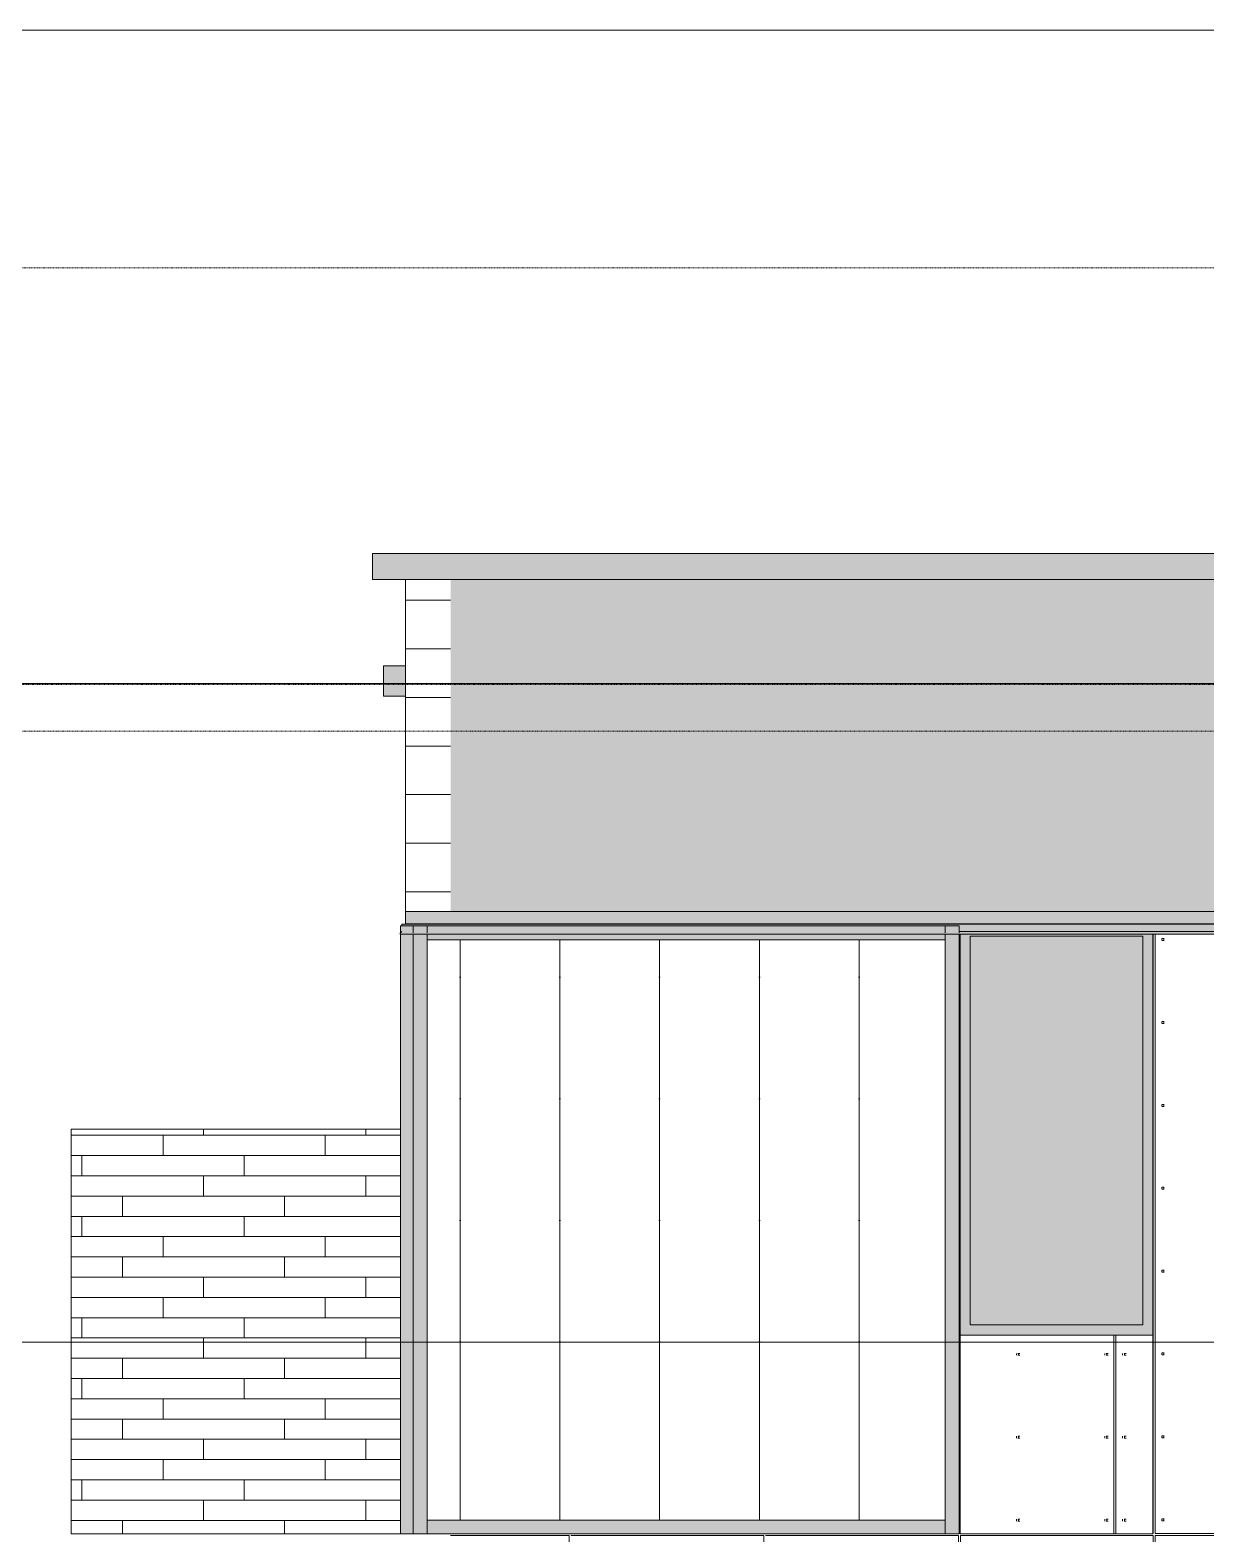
# Model space of a CAD drawing. Header units: inches. Extents: x -4179 to 1631, y -360 to 585.
# Drawn here: x -1068.5 to -836.6, y 230.1 to 527 of the extents above; entities that cross this region are included whole.
import ezdxf

# ---------------------------------------------------------------- set-up
doc = ezdxf.new("R2010")
doc.units = ezdxf.units.IN
doc.header["$MEASUREMENT"] = 0
doc.linetypes.add('Aligning Line 1_8_', pattern=[0.25, 0.125, -0.125])
doc.linetypes.add('Grid Line 1_2_', pattern=[0.875, 0.5, -0.125, 0.125, -0.125])
for name, color, linetype, lineweight in [('0-5', 10, 'Continuous', 5), ('A-FLOR-LEVL-1', 51, 'Grid Line 1_2_', 9), ('A-GENM', 5, 'Continuous', 9), ('A-GLAZ', 151, 'Continuous', 13), ('A-GLAZ-1', 251, 'Continuous', 9), ('A-GLAZ-CWMG', 51, 'Continuous', 9), ('A-WALL', 113, 'Continuous', 13), ('A-WALL-PATT-1', 251, 'Continuous', 9), ('G-ANNO-SYMB', 111, 'Aligning Line 1_8_', 9), ('G-ANNO-SYMB-1', 254, 'Aligning Line 1_8_', 9), ('G-ANNO-SYMB-2', 147, 'Aligning Line 1_8_', 9)]:
    doc.layers.add(name, color=color, linetype=linetype, lineweight=lineweight)
pattern_1 = [(0, (-115.69, 140.604), (-38.4, 76.8), [0.392, -38.007]), (0, (-115.69, 140.996), (-38.4, 76.8), [0.392, -38.007]), (0, (-115.69, 150.204), (-38.4, 76.8), [0.392, -38.007]), (0, (-115.69, 150.596), (-38.4, 76.8), [0.392, -38.007]), (0, (-115.69, 159.804), (-38.4, 76.8), [0.392, -38.007]), (0, (-115.69, 160.196), (-38.4, 76.8), [0.392, -38.007]), (0, (-115.69, 169.404), (-38.4, 76.8), [0.392, -38.007]), (0, (-115.69, 169.796), (-38.4, 76.8), [0.392, -38.007]), (0, (-115.69, 179.004), (-38.4, 76.8), [0.392, -38.007]), (0, (-115.69, 179.396), (-38.4, 76.8), [0.392, -38.007]), (0, (-115.69, 188.604), (-38.4, 76.8), [0.392, -38.007]), (0, (-115.69, 188.996), (-38.4, 76.8), [0.392, -38.007]), (0, (-115.69, 198.204), (-38.4, 76.8), [0.392, -38.007]), (0, (-115.69, 198.596), (-38.4, 76.8), [0.392, -38.007]), (0, (-115.69, 207.804), (-38.4, 76.8), [0.392, -38.007]), (0, (-115.69, 208.196), (-38.4, 76.8), [0.392, -38.007]), (0, (-80.79, 140.604), (-38.4, 76.8), [0.392, -38.007]), (0, (-80.79, 140.996), (-38.4, 76.8), [0.392, -38.007]), (0, (-80.79, 150.204), (-38.4, 76.8), [0.392, -38.007]), (0, (-80.79, 150.596), (-38.4, 76.8), [0.392, -38.007]), (0, (-80.79, 159.804), (-38.4, 76.8), [0.392, -38.007]), (0, (-80.79, 160.196), (-38.4, 76.8), [0.392, -38.007]), (0, (-80.79, 169.404), (-38.4, 76.8), [0.392, -38.007]), (0, (-80.79, 169.796), (-38.4, 76.8), [0.392, -38.007]), (0, (-80.79, 179.004), (-38.4, 76.8), [0.392, -38.007]), (0, (-80.79, 179.396), (-38.4, 76.8), [0.392, -38.007]), (0, (-80.79, 188.604), (-38.4, 76.8), [0.392, -38.007]), (0, (-80.79, 188.996), (-38.4, 76.8), [0.392, -38.007]), (0, (-80.79, 198.204), (-38.4, 76.8), [0.392, -38.007]), (0, (-80.79, 198.596), (-38.4, 76.8), [0.392, -38.007]), (0, (-80.79, 207.804), (-38.4, 76.8), [0.392, -38.007]), (0, (-80.79, 208.196), (-38.4, 76.8), [0.392, -38.007]), (90, (-117.432, 136), (-38.4, 2e-15), [76.8, 0, 0, 0]), (90, (-117.057, 136), (-38.4, 2e-15), [76.8, 0, 0, 0]), (90, (-115.69, 140.604), (-38.4, 2e-15), [0.392, -76.407]), (90, (-115.69, 150.204), (-38.4, 2e-15), [0.392, -76.407]), (90, (-115.69, 159.804), (-38.4, 2e-15), [0.392, -76.407]), (90, (-115.69, 169.404), (-38.4, 2e-15), [0.392, -76.407]), (90, (-115.69, 179.004), (-38.4, 2e-15), [0.392, -76.407]), (90, (-115.69, 188.604), (-38.4, 2e-15), [0.392, -76.407]), (90, (-115.69, 198.204), (-38.4, 2e-15), [0.392, -76.407]), (90, (-115.69, 207.804), (-38.4, 2e-15), [0.392, -76.407]), (90, (-115.3, 140.604), (-38.4, 2e-15), [0.392, -76.407]), (90, (-115.3, 150.204), (-38.4, 2e-15), [0.392, -76.407]), (90, (-115.3, 159.804), (-38.4, 2e-15), [0.392, -76.407]), (90, (-115.3, 169.404), (-38.4, 2e-15), [0.392, -76.407]), (90, (-115.3, 179.004), (-38.4, 2e-15), [0.392, -76.407]), (90, (-115.3, 188.604), (-38.4, 2e-15), [0.392, -76.407]), (90, (-115.3, 198.204), (-38.4, 2e-15), [0.392, -76.407]), (90, (-115.3, 207.804), (-38.4, 2e-15), [0.392, -76.407]), (90, (-80.79, 140.604), (-38.4, 2e-15), [0.392, -76.407]), (90, (-80.79, 150.204), (-38.4, 2e-15), [0.392, -76.407]), (90, (-80.79, 159.804), (-38.4, 2e-15), [0.392, -76.407]), (90, (-80.79, 169.404), (-38.4, 2e-15), [0.392, -76.407]), (90, (-80.79, 179.004), (-38.4, 2e-15), [0.392, -76.407]), (90, (-80.79, 188.604), (-38.4, 2e-15), [0.392, -76.407]), (90, (-80.79, 198.204), (-38.4, 2e-15), [0.392, -76.407]), (90, (-80.79, 207.804), (-38.4, 2e-15), [0.392, -76.407]), (90, (-80.4, 140.604), (-38.4, 2e-15), [0.392, -76.407]), (90, (-80.4, 150.204), (-38.4, 2e-15), [0.392, -76.407]), (90, (-80.4, 159.804), (-38.4, 2e-15), [0.392, -76.407]), (90, (-80.4, 169.404), (-38.4, 2e-15), [0.392, -76.407]), (90, (-80.4, 179.004), (-38.4, 2e-15), [0.392, -76.407]), (90, (-80.4, 188.604), (-38.4, 2e-15), [0.392, -76.407]), (90, (-80.4, 198.204), (-38.4, 2e-15), [0.392, -76.407]), (90, (-80.4, 207.804), (-38.4, 2e-15), [0.392, -76.407]), (180, (-79.03, 136), (-38.4, 76.8), [38.025, -0.375]), (180, (-79.03, 145.6), (-38.4, 76.8), [38.025, -0.375]), (180, (-79.03, 155.2), (-38.4, 76.8), [38.025, -0.375]), (180, (-79.03, 164.8), (-38.4, 76.8), [38.025, -0.375]), (180, (-79.03, 174.4), (-38.4, 76.8), [38.025, -0.375]), (180, (-79.03, 184), (-38.4, 76.8), [38.025, -0.375]), (180, (-79.03, 193.6), (-38.4, 76.8), [38.025, -0.375]), (180, (-79.03, 203.2), (-38.4, 76.8), [38.025, -0.375])]

# ---------------------------------------------------------------- blocks, each defined once
blk = doc.blocks.new('CTR - 2nd Phase_rvt-2-BUILDING ELEVATION - SOUTH')
at = {"layer": 'A-FLOR-LEVL-1'}
for p, q in [((9609.49, 398), (12558.48, 398)), ((9609.49, 268), (12558.48, 268))]:
    blk.add_line(p, q, dxfattribs=at)
at = {"layer": 'G-ANNO-SYMB-1'}
for p, q in [((12461.78, 526.95), (9706.24, 526.95)), ((12461.78, 388.59), (9706.24, 388.59))]:
    blk.add_line(p, q, dxfattribs=at)
blk = doc.blocks.new('CTR - 1st Phase - Common Walls_rvt-2-BUILDING ELEVATION - SOUTH')
at = {"layer": 'A-FLOR-LEVL-1'}
for p, q in [((9609.49, 398), (12558.48, 398)), ((9609.49, 268), (12558.48, 268))]:
    blk.add_line(p, q, dxfattribs=at)
at = {"layer": 'G-ANNO-SYMB-2'}
for p, q in [((12363.34, 526.95), (9706.24, 526.95)), ((12428.12, 526.95), (9706.24, 526.95)), ((12461.73, 526.95), (9706.24, 526.95)), ((12461.78, 480), (9706.24, 480))]:
    blk.add_line(p, q, dxfattribs=at)
blk = doc.blocks.new('CTR - 1st Phase -Stairs _ Elevators_rvt-2-BUILDING ELEVATION - SOUTH')
at = {"layer": 'A-FLOR-LEVL-1'}
for p, q in [((9609.49, 398), (12558.48, 398)), ((9609.49, 268), (12558.48, 268))]:
    blk.add_line(p, q, dxfattribs=at)
at = {"layer": 'G-ANNO-SYMB-2'}
blk.add_line((12461.73, 526.95), (9706.24, 526.95), dxfattribs=at)
blk = doc.blocks.new('Basic Wall _ EXT - FIBER CEMENT - LARGE - ___-2162460-BUILDING ELEVATION - SOUTH')
at = {"layer": 'A-WALL'}
for points in [[(9979.41, 350.46), (10851.76, 350.5), (10851.39, 350.53), (9980.16, 350.53)], [(10396.4, 349.02), (10742.19, 349.02), (10742.19, 350.12), (10852.17, 350.12), (10852.17, 350.46), (9979.41, 350.46), (9979.41, 350.12), (10089.39, 350.12), (10089.39, 349.02), (10395.12, 349.02)], [(10438.18, 350.53), (10851.42, 350.53), (10851.39, 353), (9980.16, 353), (9980.16, 350.53), (10395.12, 350.53)], [(10437.18, 348.55), (10852.47, 348.59), (10852.45, 348.68), (9979.11, 348.64), (9979.14, 348.55), (10436.75, 348.55)], [(10852.33, 348.68), (10852.45, 348.68), (10852.39, 348.76), (10742.19, 348.76), (10742.19, 349.02), (10089.39, 349.02), (10089.39, 348.76), (9981.69, 348.76), (9981.69, 348.98), (9979.38, 348.98), (9979.13, 348.68), (10851.45, 348.68)]]:
    blk.add_hatch(color=256, dxfattribs=at).paths.add_polyline_path(points, flags=0)
for p, q in [((9979.41, 350.46), (9980.16, 350.53)), ((9979.41, 350.12), (9979.41, 350.46)), ((9979.41, 350.46), (10852.17, 350.46)), ((9980.16, 350.53), (9980.16, 353)), ((9980.16, 353), (10851.42, 353)), ((9980.16, 350.53), (10851.42, 350.53)), ((9979.13, 348.68), (9979.41, 349.02)), ((9979.16, 348.53), (9979.14, 348.55)), ((9979.22, 348.51), (10852.36, 348.51)), ((10089.39, 349.02), (10742.19, 349.02))]:
    blk.add_line(p, q, dxfattribs=at)
at = {"layer": 'A-WALL', "flags": 128}
for points in [[(9979.14, 348.55), (9979.12, 348.57), (9979.11, 348.59), (9979.11, 348.61), (9979.11, 348.64), (9979.11, 348.66), (9979.13, 348.68)], [(9979.23, 348.51), (9979.21, 348.51), (9979.18, 348.52), (9979.16, 348.53)]]:
    blk.add_lwpolyline(points, dxfattribs=at)
blk = doc.blocks.new('Basic Wall _ EXT - FIBER CEMENT - SMALL - ___-2145934-BUILDING ELEVATION - SOUTH')
at = {"layer": 'A-WALL'}
blk.add_hatch(color=256, dxfattribs=at).paths.add_polyline_path([(10416.65, 418.54), (10857.95, 418.54), (10857.95, 423.66), (9973.63, 423.66), (9973.63, 418.54), (10411.27, 418.54)], flags=0)
for p, q in [((9973.63, 418.54), (9973.63, 423.66)), ((9973.63, 423.66), (10857.95, 423.66)), ((9973.63, 418.54), (10857.95, 418.54))]:
    blk.add_line(p, q, dxfattribs=at)
blk = doc.blocks.new('Basic Wall _ EXT - FIBER CEMENT - LARGE - ___-2162463-BUILDING ELEVATION - SOUTH')
at = {"layer": 'A-WALL'}
for p, q in [((9980.16, 350.53), (9979.41, 350.46)), ((9979.41, 350.46), (9979.41, 350.12)), ((9980.16, 353), (9980.16, 350.53)), ((9979.41, 349.02), (9979.13, 348.68)), ((9979.14, 348.55), (9979.16, 348.53))]:
    blk.add_line(p, q, dxfattribs=at)
at = {"layer": 'A-WALL', "flags": 128}
for points in [[(9979.13, 348.68), (9979.11, 348.66), (9979.11, 348.64), (9979.11, 348.61), (9979.11, 348.59), (9979.12, 348.57), (9979.14, 348.55)], [(9979.16, 348.53), (9979.18, 348.52), (9979.21, 348.51), (9979.23, 348.51)]]:
    blk.add_lwpolyline(points, dxfattribs=at)
blk = doc.blocks.new('Basic Wall _ EXT - FIBER CEMENT - SMALL - ___-2145937-BUILDING ELEVATION - SOUTH')
at = {"layer": 'A-WALL'}
blk.add_line((9973.63, 423.66), (9973.63, 418.54), dxfattribs=at)
blk = doc.blocks.new('Rectangular Mullion - Profile_Polycarbonate_Upper and left-V50-BUILDING ELEVATION - SOUTH')
at = {"layer": 'A-GLAZ-CWMG'}
h = blk.add_hatch(color=256, dxfattribs=at)
h.paths.add_polyline_path([(9981.69, 230.12), (9981.69, 348.51), (9979.19, 348.51), (9979.19, 230.12), (9980.71, 230.12)], flags=0)
h.paths.add_polyline_path([(9979.19, 348.76), (9979.41, 348.98), (9981.69, 349.02), (9981.69, 350.12), (9979.19, 350.12), (9979.19, 348.98)], flags=0)
for p, q in [((9979.19, 350.12), (9981.69, 350.12)), ((9979.19, 348.76), (9979.19, 350.12)), ((9979.19, 230.12), (9979.19, 348.52)), ((9981.69, 230.12), (9979.19, 230.12))]:
    blk.add_line(p, q, dxfattribs=at)
blk = doc.blocks.new('_THE_ WINDOW _ DOOR - Window - 3rd Floor-V55-BUILDING ELEVATION - SOUTH')
at = {"layer": 'A-GLAZ'}
h = blk.add_hatch(color=256, dxfattribs=at)
h.paths.add_polyline_path([(10089.58, 269.37), (10127.6, 269.37), (10127.6, 348.51), (10089.58, 348.51), (10089.58, 343.6)], flags=0)
h.paths.add_polyline_path([(10125.6, 271.37), (10091.58, 271.37), (10091.58, 348.12), (10125.6, 348.12), (10125.6, 343.6)], flags=0)
blk.add_hatch(color=256, dxfattribs=at).paths.add_polyline_path([(10091.58, 271.37), (10125.6, 271.37), (10125.6, 348.12), (10091.58, 348.12), (10091.58, 305.4)], flags=0)
at = {"layer": 'A-GLAZ-1'}
h = blk.add_hatch(dxfattribs=at)
h.set_pattern_fill('FP_87', color=256, style=0, pattern_type=2)
h.set_pattern_definition([(0, (10129.34, 287.55), (-38.4, 120.38), [0.392, -38.007]), (0, (10129.34, 287.95), (-38.4, 120.38), [0.392, -38.007]), (0, (10129.34, 303.91), (-38.4, 120.38), [0.392, -38.007]), (0, (10129.34, 304.3), (-38.4, 120.38), [0.392, -38.007]), (0, (10129.34, 320.27), (-38.4, 120.38), [0.392, -38.007]), (0, (10129.34, 320.66), (-38.4, 120.38), [0.392, -38.007]), (0, (10129.34, 336.62), (-38.4, 120.38), [0.392, -38.007]), (0, (10129.34, 337.02), (-38.4, 120.38), [0.392, -38.007]), (0, (10129.34, 352.98), (-38.4, 120.38), [0.392, -38.007]), (0, (10129.34, 353.38), (-38.4, 120.38), [0.392, -38.007]), (0, (10129.34, 369.34), (-38.4, 120.38), [0.392, -38.007]), (0, (10129.34, 369.73), (-38.4, 120.375), [0.392, -38.007]), (0, (10129.34, 385.7), (-38.4, 120.375), [0.392, -38.007]), (0, (10129.34, 386.09), (-38.4, 120.375), [0.392, -38.007]), (0, (10129.34, 402.05), (-38.4, 120.375), [0.392, -38.007]), (0, (10129.34, 402.45), (-38.4, 120.375), [0.392, -38.007]), (0, (10146.79, 287.55), (-38.4, 120.38), [0.392, -38.007]), (0, (10146.79, 287.95), (-38.4, 120.38), [0.392, -38.007]), (0, (10146.79, 303.91), (-38.4, 120.38), [0.392, -38.007]), (0, (10146.79, 304.3), (-38.4, 120.38), [0.392, -38.007]), (0, (10146.79, 320.27), (-38.4, 120.38), [0.392, -38.007]), (0, (10146.79, 320.66), (-38.4, 120.38), [0.392, -38.007]), (0, (10146.79, 336.62), (-38.4, 120.38), [0.392, -38.007]), (0, (10146.79, 337.02), (-38.4, 120.38), [0.392, -38.007]), (0, (10146.79, 352.98), (-38.4, 120.38), [0.392, -38.007]), (0, (10146.79, 353.38), (-38.4, 120.38), [0.392, -38.007]), (0, (10146.79, 369.34), (-38.4, 120.375), [0.392, -38.007]), (0, (10146.79, 369.73), (-38.4, 120.375), [0.392, -38.007]), (0, (10146.79, 385.7), (-38.4, 120.375), [0.392, -38.007]), (0, (10146.79, 386.09), (-38.4, 120.375), [0.392, -38.007]), (0, (10146.79, 402.05), (-38.4, 120.375), [0.392, -38.007]), (0, (10146.79, 402.45), (-38.4, 120.375), [0.392, -38.007]), (0, (10164.24, 287.55), (-38.4, 120.38), [0.392, -38.007]), (0, (10164.24, 287.95), (-38.4, 120.38), [0.392, -38.007]), (0, (10164.24, 303.91), (-38.4, 120.38), [0.392, -38.007]), (0, (10164.24, 304.3), (-38.4, 120.38), [0.392, -38.007]), (0, (10164.24, 320.27), (-38.4, 120.38), [0.392, -38.007]), (0, (10164.24, 320.66), (-38.4, 120.38), [0.392, -38.007]), (0, (10164.24, 336.62), (-38.4, 120.38), [0.392, -38.007]), (0, (10164.24, 337.02), (-38.4, 120.38), [0.392, -38.007]), (0, (10164.24, 352.98), (-38.4, 120.38), [0.392, -38.007]), (0, (10164.24, 353.38), (-38.4, 120.38), [0.392, -38.007]), (0, (10164.24, 369.34), (-38.4, 120.375), [0.392, -38.007]), (0, (10164.24, 369.73), (-38.4, 120.375), [0.392, -38.007]), (0, (10164.24, 385.7), (-38.4, 120.375), [0.392, -38.007]), (0, (10164.24, 386.09), (-38.4, 120.375), [0.392, -38.007]), (0, (10164.24, 402.05), (-38.4, 120.375), [0.392, -38.007]), (0, (10164.24, 402.45), (-38.4, 120.375), [0.392, -38.007]), (90, (10127.602, 285), (-38.4, 2e-15), [120, -0.375]), (90, (10127.977, 285), (-38.4, 2e-15), [120, -0.375]), (90, (10129.343, 287.554), (-38.4, 2e-15), [0.392, -119.982]), (90, (10129.343, 303.91), (-38.4, 2e-15), [0.392, -119.982]), (90, (10129.343, 320.268), (-38.4, 2e-15), [0.392, -119.982]), (90, (10129.343, 336.625), (-38.4, 2e-15), [0.392, -119.982]), (90, (10129.343, 352.982), (-38.4, 2e-15), [0.392, -119.982]), (90, (10129.343, 369.34), (-38.4, 2e-15), [0.392, -119.982]), (90, (10129.343, 385.697), (-38.4, 2e-15), [0.392, -119.982]), (90, (10129.343, 402.054), (-38.4, 2e-15), [0.392, -119.982]), (90, (10129.736, 287.554), (-38.4, 2e-15), [0.392, -119.982]), (90, (10129.736, 303.91), (-38.4, 2e-15), [0.392, -119.982]), (90, (10129.736, 320.268), (-38.4, 2e-15), [0.392, -119.982]), (90, (10129.736, 336.625), (-38.4, 2e-15), [0.392, -119.982]), (90, (10129.736, 352.982), (-38.4, 2e-15), [0.392, -119.982]), (90, (10129.736, 369.34), (-38.4, 2e-15), [0.392, -119.982]), (90, (10129.736, 385.697), (-38.4, 2e-15), [0.392, -119.982]), (90, (10129.736, 402.054), (-38.4, 2e-15), [0.392, -119.982]), (90, (10146.793, 287.554), (-38.4, 2e-15), [0.392, -119.982]), (90, (10146.793, 303.91), (-38.4, 2e-15), [0.392, -119.982]), (90, (10146.793, 320.268), (-38.4, 2e-15), [0.392, -119.982]), (90, (10146.793, 336.625), (-38.4, 2e-15), [0.392, -119.982]), (90, (10146.793, 352.982), (-38.4, 2e-15), [0.392, -119.982]), (90, (10146.793, 369.34), (-38.4, 2e-15), [0.392, -119.982]), (90, (10146.793, 385.697), (-38.4, 2e-15), [0.392, -119.982]), (90, (10146.793, 402.054), (-38.4, 2e-15), [0.392, -119.982]), (90, (10147.186, 287.554), (-38.4, 2e-15), [0.392, -119.982]), (90, (10147.186, 303.91), (-38.4, 2e-15), [0.392, -119.982]), (90, (10147.186, 320.268), (-38.4, 2e-15), [0.392, -119.982]), (90, (10147.186, 336.625), (-38.4, 2e-15), [0.392, -119.982]), (90, (10147.186, 352.982), (-38.4, 2e-15), [0.392, -119.982]), (90, (10147.186, 369.34), (-38.4, 2e-15), [0.392, -119.982]), (90, (10147.186, 385.697), (-38.4, 2e-15), [0.392, -119.982]), (90, (10147.186, 402.054), (-38.4, 2e-15), [0.392, -119.982]), (90, (10164.243, 287.554), (-38.4, 2e-15), [0.392, -119.982]), (90, (10164.243, 303.91), (-38.4, 2e-15), [0.392, -119.982]), (90, (10164.243, 320.268), (-38.4, 2e-15), [0.392, -119.982]), (90, (10164.243, 336.625), (-38.4, 2e-15), [0.392, -119.982]), (90, (10164.243, 352.982), (-38.4, 2e-15), [0.392, -119.982]), (90, (10164.243, 369.34), (-38.4, 2e-15), [0.392, -119.982]), (90, (10164.243, 385.697), (-38.4, 2e-15), [0.392, -119.982]), (90, (10164.243, 402.054), (-38.4, 2e-15), [0.392, -119.982]), (90, (10164.636, 287.554), (-38.4, 2e-15), [0.392, -119.982]), (90, (10164.636, 303.91), (-38.4, 2e-15), [0.392, -119.982]), (90, (10164.636, 320.268), (-38.4, 2e-15), [0.392, -119.982]), (90, (10164.636, 336.625), (-38.4, 2e-15), [0.392, -119.982]), (90, (10164.636, 352.982), (-38.4, 2e-15), [0.392, -119.982]), (90, (10164.636, 369.34), (-38.4, 2e-15), [0.392, -119.982]), (90, (10164.636, 385.697), (-38.4, 2e-15), [0.392, -119.982]), (90, (10164.636, 402.054), (-38.4, 2e-15), [0.392, -119.982]), (180, (10166, 284.62), (-38.4, 120.38), [38.025, -0.375]), (180, (10166, 285), (-38.4, 120.38), [38.025, -0.375])])
h.paths.add_polyline_path([(10089.58, 230.12), (10127.6, 230.12), (10127.6, 269.37), (10089.58, 269.37), (10089.58, 251.92)], flags=0)
at = {"layer": 'A-GLAZ'}
for p, q in [((10089.58, 348.52), (10089.58, 269.37)), ((10091.58, 271.37), (10091.58, 348.12)), ((10091.58, 348.12), (10125.6, 348.12)), ((10125.6, 348.12), (10125.6, 271.37)), ((10127.6, 269.37), (10127.6, 348.52)), ((10125.6, 271.37), (10091.58, 271.37)), ((10089.58, 269.37), (10127.6, 269.37)), ((10089.58, 269.37), (10089.58, 230.12)), ((10127.6, 230.12), (10127.6, 269.37)), ((10089.58, 230.12), (10127.6, 230.12))]:
    blk.add_line(p, q, dxfattribs=at)
blk = doc.blocks.new('Rectangular Mullion - Profile_Polycarbonate_Upper and left-1994732-BUILDING ELEVATION - SOUTH')
at = {"layer": 'A-GLAZ-CWMG'}
h = blk.add_hatch(color=256, dxfattribs=at)
h.paths.add_polyline_path([(10007.62, 347.37), (10086.64, 347.37), (10086.64, 348.51), (9984.44, 348.51), (9984.44, 347.37), (9996.86, 347.37)], flags=0)
h.paths.add_polyline_path([(10086.64, 348.76), (10086.64, 350.12), (9984.44, 350.12), (9984.44, 348.76), (10082.97, 348.76)], flags=0)
for p, q in [((9984.44, 348.76), (9984.44, 350.12)), ((9984.44, 350.12), (10086.64, 350.12)), ((9984.44, 347.37), (9984.44, 348.52)), ((10086.64, 347.37), (9984.44, 347.37)), ((10086.64, 350.12), (10086.64, 348.76)), ((10086.64, 348.52), (10086.64, 347.37))]:
    blk.add_line(p, q, dxfattribs=at)
blk = doc.blocks.new('Rectangular Mullion - Profile_Polycarbonate_Lower-1994733-BUILDING ELEVATION - SOUTH')
at = {"layer": 'A-GLAZ-CWMG'}
blk.add_hatch(color=256, dxfattribs=at).paths.add_polyline_path([(10012.78, 230.12), (10086.64, 230.12), (10086.64, 232.87), (9984.44, 232.87), (9984.44, 230.12), (10007.62, 230.12)], flags=0)
for p, q in [((9984.44, 230.12), (9984.44, 232.87)), ((9984.44, 232.87), (10086.64, 232.87)), ((10086.64, 232.87), (10086.64, 230.12)), ((10086.64, 230.12), (9984.44, 230.12))]:
    blk.add_line(p, q, dxfattribs=at)
blk = doc.blocks.new('Rectangular Mullion - Profile_Polycarbonate_Upper and left-V56-BUILDING ELEVATION - SOUTH')
at = {"layer": 'A-GLAZ-CWMG'}
h = blk.add_hatch(color=256, dxfattribs=at)
h.paths.add_polyline_path([(9981.75, 230.12), (9984.44, 230.12), (9984.44, 348.51), (9981.69, 348.51), (9981.69, 230.12)], flags=0)
h.paths.add_polyline_path([(9984.44, 348.76), (9984.44, 350.12), (9981.69, 350.12), (9981.69, 348.76), (9981.75, 348.76)], flags=0)
for p, q in [((9981.69, 350.12), (9984.44, 350.12)), ((9981.69, 348.76), (9981.69, 350.12)), ((9981.69, 230.12), (9981.69, 348.52)), ((9984.44, 350.12), (9984.44, 348.76)), ((9984.44, 348.52), (9984.44, 230.12)), ((9984.44, 230.12), (9981.69, 230.12))]:
    blk.add_line(p, q, dxfattribs=at)
blk = doc.blocks.new('Rectangular Mullion - Profile_Polycarbonate_right-1741241-BUILDING ELEVATION - SOUTH')
at = {"layer": 'A-GLAZ-CWMG'}
h = blk.add_hatch(color=256, dxfattribs=at)
h.paths.add_polyline_path([(10086.64, 230.12), (10089.39, 230.12), (10089.39, 348.51), (10086.64, 348.51), (10086.64, 230.19)], flags=0)
h.paths.add_polyline_path([(10089.39, 348.76), (10089.39, 350.12), (10086.64, 350.12), (10086.64, 348.76), (10089.33, 348.76)], flags=0)
for p, q in [((10086.64, 350.12), (10089.39, 350.12)), ((10086.64, 348.76), (10086.64, 350.12)), ((10086.64, 230.12), (10086.64, 348.52)), ((10089.39, 350.12), (10089.39, 348.76)), ((10089.39, 348.52), (10089.39, 230.12)), ((10089.39, 230.12), (10086.64, 230.12))]:
    blk.add_line(p, q, dxfattribs=at)
blk = doc.blocks.new('Family1 - SCUPPER-2162046-BUILDING ELEVATION - SOUTH')
at = {"layer": 'A-GENM'}
blk.add_hatch(color=256, dxfattribs=at).paths.add_polyline_path([(9980.19, 395.5), (9980.19, 401.5), (9975.81, 401.5), (9975.81, 395.5)], flags=0)
for p, q in [((9975.81, 395.5), (9975.81, 401.5)), ((9980.19, 401.5), (9975.81, 401.5)), ((9975.81, 395.5), (9980.19, 395.5))]:
    blk.add_line(p, q, dxfattribs=at)

msp = doc.modelspace()

# ---------------------------------------------------------------- hatches: boundary and pattern name
at = {"layer": 'A-WALL-PATT-1'}
h = msp.add_hatch(dxfattribs=at)
h.set_pattern_fill('FP_53', color=256, style=0, pattern_type=2)
h.set_pattern_definition(pattern_1)
h.paths.add_polyline_path([(-993.9197, 353), (-985.5698, 353), (-985.5698, 418.5388), (-994.4448, 418.5388), (-994.4448, 353)], flags=0)
h = msp.add_hatch(dxfattribs=at)
h.set_pattern_fill('FP_53', color=256, style=0, pattern_type=2)
h.set_pattern_definition(pattern_1)
h.paths.add_polyline_path([(-985.5698, 353), (-123.2448, 353), (-123.2448, 418.5388), (-985.5698, 418.5388), (-985.5698, 355.065)], flags=0)
h = msp.add_hatch(dxfattribs=at)
h.set_pattern_fill('FP_88', color=256, style=0, pattern_type=2)
h.set_pattern_definition([(90, (-865.622, 268), (-19.685, 1e-15), [24, 0, 0, 0])])
h.paths.add_polyline_path([(-990.1948, 232.875), (-887.9948, 232.875), (-887.9948, 347.375), (-990.1948, 347.375), (-990.1948, 234.7284)], flags=0)
h = msp.add_hatch(dxfattribs=at)
h.set_pattern_fill('FP_51', color=256, style=0, pattern_type=2)
h.set_pattern_definition([(0, (-115.69, 112.3), (-38.4, 120.375), [0.392, -38.007]), (0, (-115.69, 112.7), (-38.4, 120.375), [0.392, -38.007]), (0, (-115.69, 128.66), (-38.4, 120.375), [0.392, -38.007]), (0, (-115.69, 129.05), (-38.4, 120.375), [0.392, -38.007]), (0, (-115.69, 145.02), (-38.4, 120.375), [0.392, -38.007]), (0, (-115.69, 145.41), (-38.4, 120.375), [0.392, -38.007]), (0, (-115.69, 161.38), (-38.4, 120.375), [0.392, -38.007]), (0, (-115.69, 161.77), (-38.4, 120.375), [0.392, -38.007]), (0, (-115.69, 177.73), (-38.4, 120.375), [0.392, -38.007]), (0, (-115.69, 178.12), (-38.4, 120.375), [0.392, -38.007]), (0, (-115.69, 194.09), (-38.4, 120.375), [0.392, -38.007]), (0, (-115.69, 194.48), (-38.4, 120.375), [0.392, -38.007]), (0, (-115.69, 210.45), (-38.4, 120.375), [0.392, -38.007]), (0, (-115.69, 210.84), (-38.4, 120.375), [0.392, -38.007]), (0, (-115.69, 226.8), (-38.4, 120.375), [0.392, -38.007]), (0, (-115.69, 227.2), (-38.4, 120.375), [0.392, -38.007]), (0, (-98.24, 112.3), (-38.4, 120.375), [0.392, -38.007]), (0, (-98.24, 112.7), (-38.4, 120.375), [0.392, -38.007]), (0, (-98.24, 128.66), (-38.4, 120.375), [0.392, -38.007]), (0, (-98.24, 129.05), (-38.4, 120.375), [0.392, -38.007]), (0, (-98.24, 145.02), (-38.4, 120.375), [0.392, -38.007]), (0, (-98.24, 145.41), (-38.4, 120.375), [0.392, -38.007]), (0, (-98.24, 161.38), (-38.4, 120.375), [0.392, -38.007]), (0, (-98.24, 161.77), (-38.4, 120.375), [0.392, -38.007]), (0, (-98.24, 177.73), (-38.4, 120.375), [0.392, -38.007]), (0, (-98.24, 178.12), (-38.4, 120.375), [0.392, -38.007]), (0, (-98.24, 194.09), (-38.4, 120.375), [0.392, -38.007]), (0, (-98.24, 194.48), (-38.4, 120.375), [0.392, -38.007]), (0, (-98.24, 210.45), (-38.4, 120.375), [0.392, -38.007]), (0, (-98.24, 210.84), (-38.4, 120.375), [0.392, -38.007]), (0, (-98.24, 226.8), (-38.4, 120.375), [0.392, -38.007]), (0, (-98.24, 227.2), (-38.4, 120.375), [0.392, -38.007]), (0, (-80.79, 112.3), (-38.4, 120.375), [0.392, -38.007]), (0, (-80.79, 112.7), (-38.4, 120.375), [0.392, -38.007]), (0, (-80.79, 128.66), (-38.4, 120.375), [0.392, -38.007]), (0, (-80.79, 129.05), (-38.4, 120.375), [0.392, -38.007]), (0, (-80.79, 145.02), (-38.4, 120.375), [0.392, -38.007]), (0, (-80.79, 145.41), (-38.4, 120.375), [0.392, -38.007]), (0, (-80.79, 161.38), (-38.4, 120.375), [0.392, -38.007]), (0, (-80.79, 161.77), (-38.4, 120.375), [0.392, -38.007]), (0, (-80.79, 177.73), (-38.4, 120.375), [0.392, -38.007]), (0, (-80.79, 178.12), (-38.4, 120.375), [0.392, -38.007]), (0, (-80.79, 194.09), (-38.4, 120.375), [0.392, -38.007]), (0, (-80.79, 194.48), (-38.4, 120.375), [0.392, -38.007]), (0, (-80.79, 210.45), (-38.4, 120.375), [0.392, -38.007]), (0, (-80.79, 210.84), (-38.4, 120.375), [0.392, -38.007]), (0, (-80.79, 226.8), (-38.4, 120.375), [0.392, -38.007]), (0, (-80.79, 227.2), (-38.4, 120.375), [0.392, -38.007]), (90, (-117.432, 109.75), (-38.4, 2e-15), [120, -0.375]), (90, (-117.057, 109.75), (-38.4, 2e-15), [120, -0.375]), (90, (-115.69, 112.304), (-38.4, 2e-15), [0.392, -119.982]), (90, (-115.69, 128.66), (-38.4, 2e-15), [0.392, -119.982]), (90, (-115.69, 145.018), (-38.4, 2e-15), [0.392, -119.982]), (90, (-115.69, 161.375), (-38.4, 2e-15), [0.392, -119.982]), (90, (-115.69, 177.732), (-38.4, 2e-15), [0.392, -119.982]), (90, (-115.69, 194.09), (-38.4, 2e-15), [0.392, -119.982]), (90, (-115.69, 210.447), (-38.4, 2e-15), [0.392, -119.982]), (90, (-115.69, 226.804), (-38.4, 2e-15), [0.392, -119.982]), (90, (-115.3, 112.304), (-38.4, 2e-15), [0.392, -119.982]), (90, (-115.3, 128.66), (-38.4, 2e-15), [0.392, -119.982]), (90, (-115.3, 145.018), (-38.4, 2e-15), [0.392, -119.982]), (90, (-115.3, 161.375), (-38.4, 2e-15), [0.392, -119.982]), (90, (-115.3, 177.732), (-38.4, 2e-15), [0.392, -119.982]), (90, (-115.3, 194.09), (-38.4, 2e-15), [0.392, -119.982]), (90, (-115.3, 210.447), (-38.4, 2e-15), [0.392, -119.982]), (90, (-115.3, 226.804), (-38.4, 2e-15), [0.392, -119.982]), (90, (-98.24, 112.304), (-38.4, 2e-15), [0.392, -119.982]), (90, (-98.24, 128.66), (-38.4, 2e-15), [0.392, -119.982]), (90, (-98.24, 145.018), (-38.4, 2e-15), [0.392, -119.982]), (90, (-98.24, 161.375), (-38.4, 2e-15), [0.392, -119.982]), (90, (-98.24, 177.732), (-38.4, 2e-15), [0.392, -119.982]), (90, (-98.24, 194.09), (-38.4, 2e-15), [0.392, -119.982]), (90, (-98.24, 210.447), (-38.4, 2e-15), [0.392, -119.982]), (90, (-98.24, 226.804), (-38.4, 2e-15), [0.392, -119.982]), (90, (-97.85, 112.304), (-38.4, 2e-15), [0.392, -119.982]), (90, (-97.85, 128.66), (-38.4, 2e-15), [0.392, -119.982]), (90, (-97.85, 145.018), (-38.4, 2e-15), [0.392, -119.982]), (90, (-97.85, 161.375), (-38.4, 2e-15), [0.392, -119.982]), (90, (-97.85, 177.732), (-38.4, 2e-15), [0.392, -119.982]), (90, (-97.85, 194.09), (-38.4, 2e-15), [0.392, -119.982]), (90, (-97.85, 210.447), (-38.4, 2e-15), [0.392, -119.982]), (90, (-97.85, 226.804), (-38.4, 2e-15), [0.392, -119.982]), (90, (-80.79, 112.304), (-38.4, 2e-15), [0.392, -119.982]), (90, (-80.79, 128.66), (-38.4, 2e-15), [0.392, -119.982]), (90, (-80.79, 145.018), (-38.4, 2e-15), [0.392, -119.982]), (90, (-80.79, 161.375), (-38.4, 2e-15), [0.392, -119.982]), (90, (-80.79, 177.732), (-38.4, 2e-15), [0.392, -119.982]), (90, (-80.79, 194.09), (-38.4, 2e-15), [0.392, -119.982]), (90, (-80.79, 210.447), (-38.4, 2e-15), [0.392, -119.982]), (90, (-80.79, 226.804), (-38.4, 2e-15), [0.392, -119.982]), (90, (-80.4, 112.304), (-38.4, 2e-15), [0.392, -119.982]), (90, (-80.4, 128.66), (-38.4, 2e-15), [0.392, -119.982]), (90, (-80.4, 145.018), (-38.4, 2e-15), [0.392, -119.982]), (90, (-80.4, 161.375), (-38.4, 2e-15), [0.392, -119.982]), (90, (-80.4, 177.732), (-38.4, 2e-15), [0.392, -119.982]), (90, (-80.4, 194.09), (-38.4, 2e-15), [0.392, -119.982]), (90, (-80.4, 210.447), (-38.4, 2e-15), [0.392, -119.982]), (90, (-80.4, 226.804), (-38.4, 2e-15), [0.392, -119.982]), (180, (-79.03, 109.38), (-38.4, 120.375), [38.025, -0.375]), (180, (-79.03, 109.75), (-38.4, 120.375), [38.025, -0.375])])
h.paths.add_polyline_path([(-985.5698, 109.75), (-961.8573, 109.75), (-961.8573, 229.75), (-923.8323, 229.75), (-923.8323, 109.75), (-923.4573, 109.75), (-923.4573, 229.75), (-885.4323, 229.75), (-885.4323, 109.75), (-808.2573, 109.75), (-808.2573, 229.75), (-770.2323, 229.75), (-770.2323, 109.75), (-731.4573, 109.75), (-731.4573, 229.75), (-693.4323, 229.75), (-693.4323, 109.75), (-616.2573, 109.75), (-616.2537, 229.75), (-578.2323, 229.75), (-578.2323, 109.75), (-501.0573, 109.75), (-501.0537, 229.75), (-463.0323, 229.75), (-463.0323, 109.75), (-424.2573, 109.75), (-424.2573, 229.75), (-386.2323, 229.75), (-386.2323, 109.75), (-385.8573, 109.75), (-385.8661, 348.5081), (-386.2323, 348.5081), (-386.2334, 230.125), (-424.2573, 230.125), (-424.2573, 348.5081), (-463.0323, 348.5081), (-463.0323, 230.125), (-501.0573, 230.125), (-501.0573, 348.5081), (-501.4323, 348.5081), (-501.4323, 230.125), (-539.4573, 230.125), (-539.4573, 348.5081), (-578.2323, 348.5081), (-578.2323, 230.125), (-616.2573, 230.125), (-616.2573, 348.5081), (-616.6323, 348.5081), (-616.6323, 230.125), (-654.6573, 230.125), (-654.6573, 348.5081), (-693.4323, 348.5081), (-693.4323, 230.125), (-731.4573, 230.125), (-731.4573, 348.5081), (-770.2323, 348.5081), (-770.2323, 230.125), (-808.2573, 230.125), (-808.2573, 348.5081), (-847.0323, 348.5081), (-847.0323, 230.125), (-885.0573, 230.125), (-885.0573, 348.5081), (-885.2448, 348.5081), (-885.2448, 230.125), (-985.5698, 230.125), (-985.5698, 114.3919)], flags=0)
h = msp.add_hatch(dxfattribs=at)
h.set_pattern_fill('FP_79', color=256, style=0, pattern_type=2)
h.set_pattern_definition([(0, (-1058.32, 268.8), (0, 4), []), (90, (-1058.32, 268.8), (-8, 8), [4, -28]), (90, (-1042.32, 272.8), (-8, 8), [4, -28])])
h.paths.add_polyline_path([(-1010.0655, 230.125), (-995.4448, 230.125), (-995.4448, 310), (-1060.4448, 310), (-1060.4448, 230.125)], flags=0)

# ---------------------------------------------------------------- linework, layer by layer
at = {"layer": 'A-FLOR-LEVL-1'}
for p, q in [((-1364.3938, 398), (1583.0971, 398)), ((-1364.3938, 268), (1583.0971, 268))]:
    msp.add_line(p, q, dxfattribs=at)
at = {"layer": 'A-WALL'}
for p, q in [((-994.4448, 353), (-994.4448, 418.5388)), ((-995.4448, 310), (-1060.4448, 310)), ((-1060.4448, 310), (-1060.4448, 230.125)), ((-885.0573, 230.125), (-885.0573, 269.375)), ((-847.0323, 269.375), (-847.0323, 230.125)), ((-1060.4448, 230.125), (-995.4448, 230.125)), ((-847.0323, 230.125), (-885.0573, 230.125))]:
    msp.add_line(p, q, dxfattribs=at)
at = {"layer": 'G-ANNO-SYMB'}
for p, q in [((1487.1463, 526.9531), (-1268.3938, 526.9531)), ((1487.1463, 480), (-1268.3977, 480)), ((-1268.3977, 397.7608), (1487.1463, 397.7608))]:
    msp.add_line(p, q, dxfattribs=at)

# ---------------------------------------------------------------- block references
at = {"layer": '0-5'}
for name in ['CTR - 2nd Phase_rvt-2-BUILDING ELEVATION - SOUTH', 'CTR - 1st Phase - Common Walls_rvt-2-BUILDING ELEVATION - SOUTH', 'CTR - 1st Phase -Stairs _ Elevators_rvt-2-BUILDING ELEVATION - SOUTH']:
    msp.add_blockref(name, (-10974.6342, 0), dxfattribs=at)
at = {"layer": 'A-GENM'}
msp.add_blockref('Family1 - SCUPPER-2162046-BUILDING ELEVATION - SOUTH', (-10974.6342, 0), dxfattribs=at)
at = {"layer": 'A-GLAZ'}
msp.add_blockref('_THE_ WINDOW _ DOOR - Window - 3rd Floor-V55-BUILDING ELEVATION - SOUTH', (-10974.6342, 0), dxfattribs=at)
at = {"layer": 'A-GLAZ-CWMG'}
for name in ['Rectangular Mullion - Profile_Polycarbonate_Upper and left-V50-BUILDING ELEVATION - SOUTH', 'Rectangular Mullion - Profile_Polycarbonate_Upper and left-V56-BUILDING ELEVATION - SOUTH', 'Rectangular Mullion - Profile_Polycarbonate_Upper and left-1994732-BUILDING ELEVATION - SOUTH', 'Rectangular Mullion - Profile_Polycarbonate_right-1741241-BUILDING ELEVATION - SOUTH', 'Rectangular Mullion - Profile_Polycarbonate_Lower-1994733-BUILDING ELEVATION - SOUTH']:
    msp.add_blockref(name, (-10974.6342, 0), dxfattribs=at)
at = {"layer": 'A-WALL'}
for name in ['Basic Wall _ EXT - FIBER CEMENT - SMALL - ___-2145934-BUILDING ELEVATION - SOUTH', 'Basic Wall _ EXT - FIBER CEMENT - SMALL - ___-2145937-BUILDING ELEVATION - SOUTH', 'Basic Wall _ EXT - FIBER CEMENT - LARGE - ___-2162460-BUILDING ELEVATION - SOUTH', 'Basic Wall _ EXT - FIBER CEMENT - LARGE - ___-2162463-BUILDING ELEVATION - SOUTH']:
    msp.add_blockref(name, (-10974.6342, 0), dxfattribs=at)

doc.saveas('drawing.dxf')
